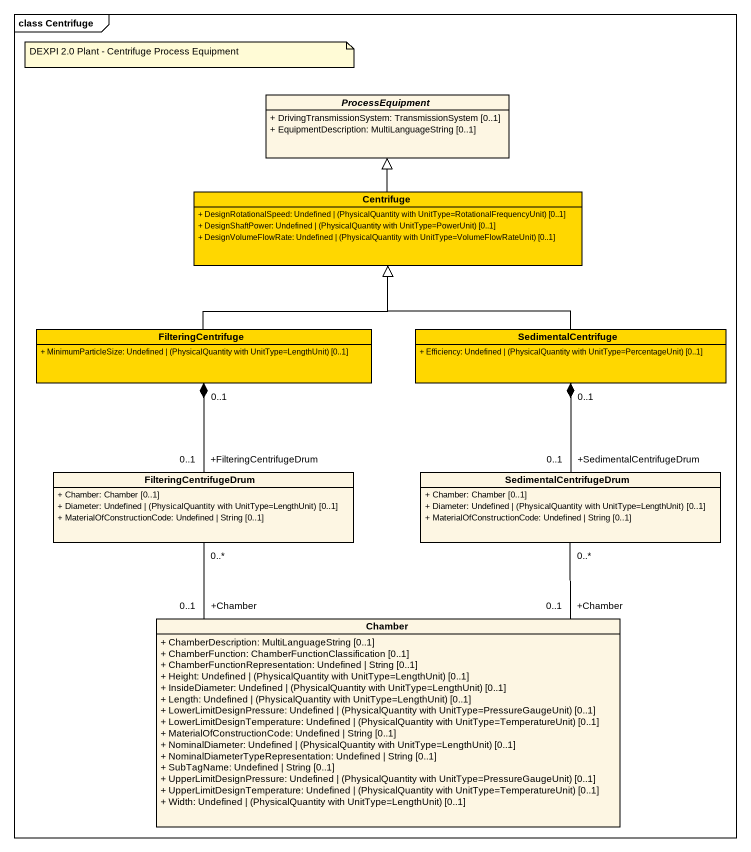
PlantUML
@startuml
mainframe class Centrifuge
hide circle
hide empty members
skinparam classAttributeIconSize 0
abstract class ProcessEquipment {
  + DrivingTransmissionSystem: TransmissionSystem [0..1]
  + EquipmentDescription: MultiLanguageString [0..1]
}
class Centrifuge #FFD700 {
  {field} + DesignRotationalSpeed: Undefined | (PhysicalQuantity with UnitType=RotationalFrequencyUnit) [0..1]
  {field} + DesignShaftPower: Undefined | (PhysicalQuantity with UnitType=PowerUnit) [0..1]
  {field} + DesignVolumeFlowRate: Undefined | (PhysicalQuantity with UnitType=VolumeFlowRateUnit) [0..1]
}
class FilteringCentrifuge #FFD700 {
  {field} + MinimumParticleSize: Undefined | (PhysicalQuantity with UnitType=LengthUnit) [0..1]
}
class SedimentalCentrifuge #FFD700 {
  {field} + Efficiency: Undefined | (PhysicalQuantity with UnitType=PercentageUnit) [0..1]
}
class FilteringCentrifugeDrum {
  + Chamber: Chamber [0..1]
  {field} + Diameter: Undefined | (PhysicalQuantity with UnitType=LengthUnit) [0..1]
  + MaterialOfConstructionCode: Undefined | String [0..1]
}
class SedimentalCentrifugeDrum {
  + Chamber: Chamber [0..1]
  {field} + Diameter: Undefined | (PhysicalQuantity with UnitType=LengthUnit) [0..1]
  + MaterialOfConstructionCode: Undefined | String [0..1]
}
class Chamber {
  + ChamberDescription: MultiLanguageString [0..1]
  + ChamberFunction: ChamberFunctionClassification [0..1]
  + ChamberFunctionRepresentation: Undefined | String [0..1]
  {field} + Height: Undefined | (PhysicalQuantity with UnitType=LengthUnit) [0..1]
  {field} + InsideDiameter: Undefined | (PhysicalQuantity with UnitType=LengthUnit) [0..1]
  {field} + Length: Undefined | (PhysicalQuantity with UnitType=LengthUnit) [0..1]
  {field} + LowerLimitDesignPressure: Undefined | (PhysicalQuantity with UnitType=PressureGaugeUnit) [0..1]
  {field} + LowerLimitDesignTemperature: Undefined | (PhysicalQuantity with UnitType=TemperatureUnit) [0..1]
  + MaterialOfConstructionCode: Undefined | String [0..1]
  {field} + NominalDiameter: Undefined | (PhysicalQuantity with UnitType=LengthUnit) [0..1]
  + NominalDiameterTypeRepresentation: Undefined | String [0..1]
  + SubTagName: Undefined | String [0..1]
  {field} + UpperLimitDesignPressure: Undefined | (PhysicalQuantity with UnitType=PressureGaugeUnit) [0..1]
  {field} + UpperLimitDesignTemperature: Undefined | (PhysicalQuantity with UnitType=TemperatureUnit) [0..1]
  {field} + Width: Undefined | (PhysicalQuantity with UnitType=LengthUnit) [0..1]
}
Centrifuge -up-|> ProcessEquipment
FilteringCentrifuge -up-|> Centrifuge
FilteringCentrifuge "0..1" *-- "+FilteringCentrifugeDrum\n0..1" FilteringCentrifugeDrum
SedimentalCentrifuge -up-|> Centrifuge
SedimentalCentrifuge "0..1" *-- "+SedimentalCentrifugeDrum\n0..1" SedimentalCentrifugeDrum
FilteringCentrifugeDrum "0..*" -- "+Chamber\n0..1" Chamber
SedimentalCentrifugeDrum "0..*" -- "+Chamber\n0..1" Chamber
note as N1
  DEXPI 2.0 Plant - Centrifuge Process Equipment
end note
@enduml
